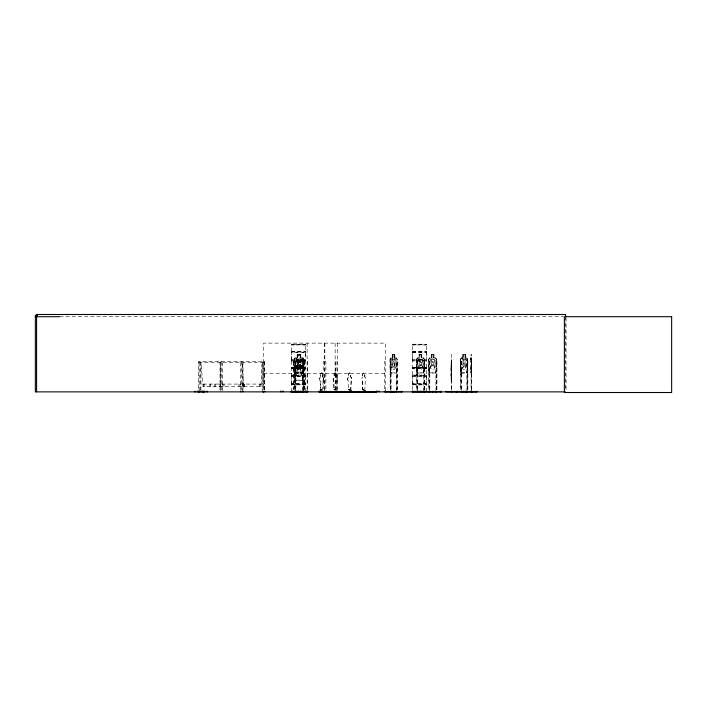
<?xml version="1.0" encoding="UTF-8"?>
<svg xmlns="http://www.w3.org/2000/svg" width="707" height="707" viewBox="0 0 707 707"><rect width="100%" height="100%" fill="white"/><g stroke="black" fill="none" stroke-linecap="round" stroke-linejoin="round"><path stroke-width="0.53" stroke-dasharray="3.54 2.65" d="M291.434 379.968L291.355 383.813M291.434 356.116L291.293 360.119L305.733 360.119L305.592 379.968M305.592 356.116L305.592 344.212L305.574 344.945M412.411 379.968L412.411 391.378M412.411 356.116L412.269 360.119L426.675 360.084M426.568 379.968L426.577 361.003L412.393 361.003L412.269 375.594L426.675 375.567M426.568 356.116L426.568 344.212M451.146 366.597L451.207 364.352M451.19 376.539L451.225 373.552L451.128 380.269L451.128 365.219M471.03 369.275L471.021 373.004L470.986 366.288L470.95 369.275M470.968 357.185L470.915 359.342L471.012 357.954M451.057 366.606L451.066 375.364L451.252 365.219L451.252 380.269M451.163 366.588L451.19 365.342M470.933 359.324L471.136 358.078M291.434 351.273L291.408 344.212L305.76 344.362L291.381 344.212L291.452 344.945M291.434 360.915L291.293 375.594L305.698 375.523M305.592 361.003L291.434 361.003M305.592 391.378L305.592 376.398M412.331 344.477L426.692 344.256L412.358 344.212L412.234 351.936L412.393 359.598L426.577 359.598L426.568 360.959M305.61 383.441L291.434 383.486L291.284 375.629M322.595 390.724L323.117 380.985A2.528 2.068 -90 0 0 322.692 377.008L322.692 374.277A1.264 1.034 -90 0 0 321.65 373.013L321.561 373.013A1.264 1.034 -90 0 0 320.527 374.277L320.527 377.008A2.528 2.068 -90 0 0 320.191 380.985L320.527 390.724L320.191 380.985A2.528 2.068 -90 0 1 320.527 377.008L320.616 374.277A1.264 1.034 -90 0 1 321.65 373.013M336.178 390.724L336.7 380.985A2.528 2.068 -90 0 0 336.267 377.008L336.267 374.277A1.264 1.034 -90 0 0 335.233 373.013L335.145 373.013A1.264 1.034 -90 0 0 334.111 374.277L334.111 377.008A2.528 2.068 -90 0 0 333.677 380.985L334.058 389.645L335.18 389.716L335.153 343.134M350.707 390.724L351.14 380.985A2.528 2.068 -90 0 0 350.796 377.008L350.796 374.277A1.264 1.034 -90 0 0 349.762 373.013L349.673 373.013A1.264 1.034 -90 0 0 348.639 374.277L348.728 377.008A2.528 2.068 -90 0 0 348.295 380.985L348.701 389.716M350.796 390.724L351.229 380.985A2.528 2.068 -90 0 0 350.707 377.008L350.707 374.277A1.264 1.034 -90 0 0 349.673 373.013M364.759 390.724L365.28 380.985A2.528 2.068 -90 0 0 364.856 377.008L364.759 374.277A1.264 1.034 -90 0 0 363.725 373.013A1.264 1.034 -90 0 0 362.691 374.277L362.779 377.008L362.691 374.277M200.938 390.768L200.938 362.656L203.059 386.596L261.007 386.596L262.129 362.656L262.129 390.768M299.026 367.675L298.858 367.702M321.296 389.23C319.078 389.601 323.753 390.043 320.324 389.062M321.376 389.796L320.651 389.557L321.508 389.195M320.89 389.424L320.545 389.416M321.358 389.751C321.111 389.08 322.145 389.831 320.483 389.575M335.277 389.495L333.898 389.062M335.145 389.38L333.996 389.477L335.074 389.751L334.482 389.725L334.879 389.23M349.461 389.796C349.806 389.38 348.144 389.451 348.896 389.186M349.011 389.23C347.985 390.149 350.46 388.664 349.011 389.725M349.099 389.539L349.709 389.495L348.772 389.566M348.798 389.592L349.726 389.495L348.427 389.062M363.045 389.76L363.725 389.23M363.725 389.769C362.019 388.859 365.166 390.07 362.753 389.274M362.912 389.716L363.654 389.751M363.645 389.442L362.718 389.345M334.19 389.716L334.844 389.76M335.065 389.442L334.296 389.495L335.021 389.239M334.331 389.716L334.694 389.38M348.56 389.566L349.391 389.239L349.55 389.804M349.055 389.424L349.47 389.283M363.725 389.38L362.735 389.654L363.61 389.239L362.488 389.062M426.568 368.055L412.243 368.206L426.736 368.206L426.621 367.72L412.384 367.72L426.613 368.091M393.622 367.693L393.622 368.02M291.417 351.441L291.417 359.598L305.61 359.598L305.61 352.634L291.417 352.634M396.229 372.881L397.007 369.275L397.007 359.324L396.229 358.078M396.291 373.004L397.104 369.275L396.388 373.004L390.812 373.004L390.087 369.293L390.087 359.289L390.83 357.954L392.518 357.954M466.708 373.004L467.601 369.293L467.601 359.271L466.779 357.954L465.179 357.954M467.601 369.293L466.806 373.004L461.229 373.004M424.5 389.707L424.447 359.289L424.368 369.293L423.484 372.881L417.422 372.881L416.45 369.293L416.45 359.271L417.466 357.954M423.546 373.004L424.368 369.275L424.28 359.342L423.484 358.078L417.422 358.078L416.626 359.324M435.662 372.881L436.449 369.275L436.449 359.342L435.662 358.078M435.724 373.004L436.626 369.293L436.626 359.289L435.698 357.954M349.444 389.354L348.834 389.557L349.285 389.416M362.947 389.628L363.292 389.345M302.402 380.269L303.374 376.557L303.347 359.342L302.472 358.078M291.311 360.119L291.408 360.756M412.261 360.155L412.411 361.003M412.261 375.629L412.393 383.441L426.577 383.441M363.778 389.504L362.647 389.575L362.355 380.985A2.528 2.068 -90 0 1 362.779 377.008M320.925 389.804L321.482 389.557M334.756 389.575L334.632 389.23M303.162 373.004L304.302 369.293L303.082 372.881L294.899 372.881L293.714 369.275M335.233 373.013A1.264 1.034 -90 0 0 334.199 374.277L334.199 377.008A2.528 2.068 -90 0 0 333.775 380.985L334.031 389.566L334.499 389.23M334.42 389.522L334.835 389.495M291.284 351.786L305.716 351.759M412.261 351.786L426.675 351.724M305.671 360.597L291.337 360.552M305.671 376.071L291.337 376.036M426.648 360.597L412.314 360.552M299.114 364.397C299.635 369.496 305.132 369.478 299.724 363.575C304.531 358.29 300.192 357.627 299.07 362.62C300.077 357.91 303.763 357.989 299.768 363.575C303.824 368.639 300.316 370.238 299.141 364.397C298.849 370.106 292.398 368.913 298.257 363.601C297.117 362.329 294.439 358.069 297.7 359.448C302.799 370.539 292.548 350.584 298.557 363.601L296.613 368.02L299.114 364.6M305.689 352.192L291.311 352.113M412.287 383.928L426.692 383.928L426.568 391.378M303.789 344.936L305.035 344.936M303.789 368.78L305.035 368.78M424.766 344.936L426.012 344.936M424.766 368.78L426.012 368.78M300.413 369.275L301.88 366.288L301.88 359.324L300.413 358.078L300.413 354.348M390.167 359.342L390.927 357.954M461.326 373.004L460.593 369.275L460.513 359.289L461.256 357.954L462.944 357.954M460.593 359.342L461.353 357.954M334.57 389.345L334.164 389.46M292.097 344.936L294.298 344.936M292.097 368.78L294.298 368.78M413.074 344.936L415.274 344.936M413.074 368.78L415.274 368.78M320.554 389.345L321.217 389.654M349.081 389.716L349.558 389.619M435.812 373.004L429.529 373.004L428.628 369.293L428.628 359.271L429.556 357.954L431.35 357.954M428.716 359.324L429.644 357.954M305.707 367.773L291.266 367.87L305.724 367.799M295.676 365.219L294.572 366.535L295.712 365.342M302.472 380.269L295.57 380.269L294.572 376.557L294.651 359.271L295.685 357.954L294.748 359.324M305.716 368.32L291.266 368.206L305.592 368.055M392.5 358.078L391.333 359.324L391.333 366.288L392.5 369.275L394.674 369.275L395.84 366.288L395.84 359.324L394.674 358.078L394.674 354.348M363.486 389.336L363.045 389.301M291.434 367.534L305.592 367.534L305.592 368.78L291.434 368.78L291.461 367.534L305.574 367.552M426.551 344.945L412.428 344.945M412.411 367.534L426.568 367.534L412.437 367.534M426.551 368.789L412.437 368.78M305.565 344.936L291.461 344.936M59.644 316.709L563.276 316.709M291.417 351.238L305.61 351.238M412.393 351.238L426.577 351.238M412.314 352.192L426.675 352.148M412.393 352.634L426.577 352.634L426.568 359.598M297.152 357.954L297.152 354.225L300.749 354.225L300.749 357.954M423.608 357.954L421.726 357.954L421.814 354.225L419.092 354.225L419.092 357.954M451.393 354.225L451.393 389.707M297.267 354.348L300.625 354.348M392.5 354.348L394.771 354.348M419.18 354.348L421.726 354.348M431.35 354.348L433.904 354.348M462.917 354.348L465.197 354.348M297.656 357.954L294.854 357.954L293.599 359.271L293.635 369.293L294.854 373.004L303.206 373.004M300.519 357.954L303.17 357.954L304.302 359.289L304.363 389.707M394.753 357.954L396.362 357.954L397.184 359.271L397.104 389.707M417.377 357.954L419.18 357.954M433.904 357.954L435.786 357.954M470.924 357.954L471.154 359.324M390.865 358.078L396.327 358.078M429.591 358.078L435.751 358.078M461.291 358.078L466.753 358.078M294.651 359.271L294.819 389.707L294.854 361.551M303.577 389.707L303.444 359.289L303.506 391.872M390.087 359.289L390.149 389.707M416.45 359.271L416.626 389.707M428.628 359.271L428.804 389.707M460.513 359.289L460.566 389.707M467.601 359.271L467.53 389.707M470.906 359.289L471.145 373.004L471.118 354.225L471.065 389.707M451.225 361.489L451.243 366.588M293.75 361.551L295.871 361.551L295.871 389.707M297.576 361.613L300.369 361.613M307.121 361.551L307.633 361.551L307.633 389.69M324.23 361.551L323.205 361.551L323.205 389.69M324.858 361.551L325.892 361.551L325.883 389.69M335.153 361.551L335.551 389.69M337.442 361.551L336.921 361.551L336.93 389.69M385.501 361.551L384.475 361.551L384.475 389.69M390.149 361.551L391.095 361.551L391.095 391.872M416.626 361.551L417.634 361.551L417.634 389.707M428.804 361.551L429.803 361.551L429.803 389.707M451.393 361.551L451.782 391.872M460.566 361.551L461.521 361.551L461.521 391.872M470.995 361.551L471.463 361.551L471.463 389.707M198.367 362.656L264.701 362.656M295.597 365.219L297.559 365.219M300.387 365.219L302.446 365.219L303.374 366.553M295.641 365.342L302.402 365.342M390.087 369.293L390.909 373.004M424.368 369.293L423.634 373.004L417.351 373.004M428.628 369.293L429.617 373.004M460.513 369.293L461.388 372.881M390.865 372.881L396.327 372.881M429.591 372.881L435.751 372.881M461.291 372.881L466.753 372.881M263.587 373.446L385.501 373.446M321.561 373.013A1.264 1.034 -90 0 1 322.595 374.277L322.692 374.277M335.145 373.013A1.264 1.034 -90 0 1 336.178 374.277L336.267 374.277M348.639 374.277L348.728 374.277A1.264 1.034 -90 0 1 349.762 373.013M291.417 375.081L305.61 375.081M412.393 375.081L426.577 375.081M412.278 375.965L426.675 376M291.417 376.486L305.61 376.486M412.393 376.486L426.577 376.486L426.648 383.813M294.572 376.557L295.712 380.145M322.595 374.277L322.692 377.008M336.178 374.277L336.267 377.008M348.728 377.008L348.639 377.008A2.528 2.068 -90 0 0 348.206 380.985M364.856 377.008L364.759 374.277M295.641 380.145L302.402 380.145L303.197 376.539L303.197 366.597L302.366 365.219M323.117 380.985L323.028 380.985A2.528 2.068 -90 0 0 322.595 377.008M336.7 380.985L336.612 380.985A2.528 2.068 -90 0 0 336.178 377.008M305.716 383.928L291.319 383.928L291.434 391.378M203.059 384.078L261.007 384.078M291.319 384.361L305.707 384.361M412.296 384.361L426.675 384.361M305.61 384.847L291.417 384.767M412.393 384.847L426.577 384.847M319.246 390.22L320.678 390.22M350.212 390.22L351.653 390.22L351.653 391.537M364.273 390.22L365.705 390.22L365.705 391.537M300.369 365.342L301.818 366.588L301.818 373.552L300.369 376.539L297.656 376.539L296.198 373.552L296.198 366.588L297.656 365.342L297.479 361.489L300.466 361.489L300.466 365.219M465.1 358.078L466.267 359.324L466.267 366.288L465.1 369.275L462.917 369.275L461.759 366.288L461.759 359.324L462.917 358.078L462.944 354.225M302.516 357.954L303.524 359.289M423.528 357.954L424.447 359.289M466.682 357.954L467.53 359.324M396.265 357.954L397.104 359.324M297.682 369.275L296.215 366.288L296.215 359.324L297.682 358.078L297.656 354.225M305.716 360.084L305.61 359.598M295.729 373.004L294.651 369.293L295.659 373.004M416.45 369.293L417.439 373.004M390.264 369.275L390.962 372.881M362.355 380.985L362.735 389.645M470.986 358.078L471.012 359.324M566.06 317.797L566.06 391.872M565.627 316.709L565.627 391.872M471.392 361.551L471.392 391.872M467.84 389.707L467.84 361.551L466.885 361.551L466.885 389.707M467.433 359.324L467.433 369.275M467.194 361.551L467.194 389.707M465.277 357.954L465.277 354.225L462.846 354.225L462.846 357.954M465.179 354.225L465.197 358.078M461.211 361.551L461.211 389.707M460.876 361.551L460.876 389.707M460.69 359.342L460.69 369.275M451.437 359.244L451.437 368.1M451.181 361.489L451.225 365.342M436.953 389.707L436.953 361.551L435.945 361.551L435.945 389.707M436.679 361.551L436.679 389.707M436.228 361.551L436.228 391.872M433.904 358.078L433.992 354.225L431.261 354.225L431.35 358.078L430.033 359.324L430.033 366.288L431.35 369.275L433.815 369.275L435.132 366.288L435.132 359.324L433.815 358.078L433.815 354.348M431.438 354.348L431.438 358.078M429.529 361.551L429.529 389.707M429.078 361.551L429.078 389.707M424.774 389.707L424.774 361.551L423.776 361.551L423.776 389.707M424.05 361.551L424.05 391.872M421.726 354.225L421.726 358.078M421.637 354.348L421.637 358.078L422.954 359.324L422.954 366.288L421.637 369.275L419.18 369.275L417.855 366.288L417.855 359.324L419.18 358.078L419.18 354.225M417.351 361.551L417.351 389.707M416.909 361.551L416.909 389.707M397.414 389.707L397.414 361.551L396.468 361.551L396.468 389.707M396.777 361.551L396.777 389.707M394.851 357.954L394.851 354.225L392.42 354.225L392.42 357.954M394.753 354.225L394.771 358.078M392.518 354.225L392.597 358.078M390.785 361.551L390.785 389.707M390.45 361.551L390.45 389.707M385.501 390.768L385.501 343.134L263.587 343.134L263.587 389.69M363.539 389.062L363.539 390.538M363.433 389.062L363.433 390.538M349.488 389.062L349.488 390.538M349.382 389.062L349.382 390.538M337.433 343.134L337.442 389.69M324.858 343.134L324.858 389.69M324.23 343.134L324.23 389.69M321.376 389.062L321.376 390.538M321.27 389.062L321.27 390.538M320.421 389.062L320.439 391.537M307.121 343.134L307.121 389.69M304.487 389.707L304.487 361.551L302.773 361.551L302.773 389.707M304.143 369.275L304.187 359.342L303.082 358.078L294.899 358.078L293.714 359.324L293.75 389.707M303.824 361.551L303.824 389.707M303.011 361.551L303.011 391.872M300.59 354.225L300.59 358.078L302.366 359.324L302.366 366.288L300.59 369.275L297.267 369.275L295.491 366.288L295.491 359.324L297.267 358.078L297.187 354.225M300.519 354.225L300.493 358.078M300.413 359.324L300.413 366.288M300.369 373.552L300.369 366.588L297.656 366.588L297.656 373.552M299.927 354.976L299.927 356.213M298.168 354.976L298.168 356.213M297.682 359.324L297.682 366.288M297.585 354.225L297.585 357.954M295.632 361.551L295.632 389.707M295.066 361.551L295.066 389.707M293.873 361.551L293.873 389.707M264.701 389.707L264.701 361.551L198.367 361.551L198.367 390.794M264.612 361.551L264.612 389.69M263.914 362.656L263.914 389.69M262.916 361.551L262.916 390.768M260.335 384.078L260.335 386.596M259.487 384.078L259.487 386.596M244.251 384.078L244.251 386.596M244.083 384.078L244.083 386.596M243.579 386.596L242.254 362.656L242.254 390.768M243.411 384.078L243.411 386.596M243.031 361.551L243.031 389.69M242.563 384.078L242.563 386.596M241.246 361.551L241.246 389.707M240.468 362.656L240.468 389.69M240.071 384.078L240.071 386.596M238.948 384.078L238.948 386.596M223.995 384.078L223.995 386.596M222.864 384.078L222.864 386.596M222.599 362.656L222.599 390.768M221.821 361.551L221.821 390.794M220.814 390.768L220.814 362.656L220.478 386.596M220.655 384.078L220.655 386.596M220.036 361.551L220.036 390.768M219.815 384.078L219.815 386.596M215.299 384.078L215.299 386.596M214.628 384.078L214.628 386.596M210.606 384.078L210.606 386.596M209.935 384.078L209.935 386.596M204.579 384.078L204.579 386.596M203.731 384.078L203.731 386.596M200.161 361.551L200.161 390.768M199.153 362.656L199.153 390.768M451.075 375.143L451.004 375.143M395.761 367.879L395.01 368.002L393.728 364.397C392.73 370.433 390.043 368.374 393.233 363.575C390.237 359.094 392.659 356.955 393.693 362.735C394.7 356.964 397.281 359.059 394.197 363.601L395.761 367.879M418.314 359.315L419.985 363.601C416.396 368.515 419.357 370.327 420.515 364.397C421.602 370.327 424.713 368.515 421.08 363.575C424.492 358.953 421.681 357.053 420.559 362.735L419.171 359.35L418.314 359.315M430.492 359.315L432.163 363.601C428.566 368.515 431.535 370.327 432.693 364.397C433.78 370.327 436.882 368.515 433.258 363.575C436.661 358.953 433.859 357.053 432.737 362.735L431.35 359.35L430.492 359.315M466.187 367.879L465.436 368.002L464.154 364.397C463.156 370.433 460.46 368.374 463.651 363.575C460.655 359.094 463.076 356.955 464.11 362.735C465.118 356.964 467.698 359.059 464.614 363.601L466.187 367.879M296.472 366.58L298.31 370.866C294.324 375.885 297.656 377.503 298.893 371.661C300.06 377.511 303.533 375.894 299.512 370.839C303.294 366.102 300.148 364.405 298.946 370L297.408 366.606L296.472 366.58M303.427 369.275L302.543 373.004L303.444 369.293M299.998 354.976L297.859 354.976L297.859 356.213L299.998 356.213L299.998 354.976M394.285 354.976L392.889 354.976L392.889 356.213L394.285 356.213L394.285 354.976M421.195 354.976L419.613 354.976L419.613 356.213L421.195 356.213L421.195 354.976M433.373 354.976L431.791 354.976L431.791 356.213L433.373 356.213L433.373 354.976M464.711 354.976L463.306 354.976L463.306 356.213L464.711 356.213L464.711 354.976M300.59 359.324L297.267 359.324L297.267 366.288L300.59 366.288L300.59 359.324M394.674 359.324L392.5 359.324L392.5 366.288L394.674 366.288L394.674 359.324M421.637 359.324L419.18 359.324L419.18 366.288L421.637 366.288L421.637 359.324M433.815 359.324L431.35 359.324L431.35 366.288L433.815 366.288L433.815 359.324M465.1 359.324L462.917 359.324L462.917 366.288L465.1 366.288L465.1 359.324M299.883 362.24L298.142 362.24L298.142 363.478L299.883 363.478L299.883 362.24"/><path stroke-width="1.06" d="M329.665 391.846L329.665 391.245M341.039 391.846L341.039 391.245M465.506 391.846L465.506 391.245M476.872 391.846L476.88 391.245L476.951 391.872L445.905 391.846L445.905 391.245M306.988 391.775L307.041 391.245M385.395 391.872L402.159 391.811M412.216 391.872L441.354 391.811M290.842 391.872L307.792 391.811M291.425 391.793L291.337 391.245L291.213 391.793M262.871 391.872L263.278 391.793M376.539 391.837L318.99 391.837L376.539 391.837L376.062 391.855M331.017 391.537L330.929 391.271M331.45 391.855L331.786 391.855M332.652 391.855L332.979 391.855M333.174 391.837L333.359 391.855M334.119 391.271L333.96 391.855M335.701 391.855L336.161 391.855L335.357 391.687M344.512 391.271L344.839 391.837M347.137 391.687L347.588 391.837L346.934 391.855M347.464 391.837L347.977 391.687M347.703 391.837L348.118 391.855M349.885 391.687L350.654 391.872M359.121 391.271L359.156 391.687M359.96 391.855L359.563 391.855M361.427 391.687L362.205 391.872L362.231 391.271M364.14 391.855L363.743 391.855M373.411 391.855L373.013 391.855M375.717 391.687L376.283 391.271M412.552 391.793L412.605 391.298M432.764 391.793L432.825 391.298M298.239 391.793L298.301 391.298M335.127 391.872L335.162 391.086M335.551 391.855L335.56 391.086M345.166 391.687L344.592 391.537M364.317 391.872L364.706 391.872M295.27 391.793L295.34 391.298L295.42 391.872M37.559 315.287L35.35 315.287L35.35 391.872L564.522 391.872M35.35 316.709L59.6 316.709M291.434 391.378L305.592 391.378M412.411 391.378L426.568 391.378M291.408 391.563L305.618 391.581M376.318 391.687L319.228 391.537M412.384 391.581L426.595 391.581M385.686 391.775L385.792 391.245M306.405 391.793L306.334 391.298M303.374 391.793L303.391 391.086M307.43 391.793L307.368 391.298L307.306 391.872M441.027 391.793L440.974 391.298M463.421 391.793L463.368 391.298M392.995 391.793L392.951 391.298L392.898 391.872M337.593 391.793L337.557 391.298M324.46 391.713L324.46 391.298M465.577 391.793L465.577 391.245M565.627 316.709L565.627 314.491L36.596 314.491L36.596 391.872M472.196 391.245L472.196 391.872M471.454 391.086L471.454 391.872M471.401 391.086L471.401 391.872M471.056 391.086L471.003 391.872M467.124 391.086L467.124 391.872M466.814 391.086L466.814 391.872M465.082 391.245L465.082 391.872M463.315 391.245L463.315 391.872M461.591 391.086L461.591 391.872M461.282 391.086L461.282 391.872M457.27 391.245L457.27 391.872M456.209 391.245L456.209 391.872M451.782 391.086L451.782 391.872M451.393 391.086L451.393 391.872M440.921 391.245L440.921 391.872M436.148 391.086L436.148 391.872M435.865 391.086L435.865 391.872M432.878 391.245L432.878 391.872M429.891 391.086L429.891 391.872M429.609 391.086L429.609 391.872M428.742 391.245L428.742 391.872M424.836 391.245L424.836 391.872M423.97 391.086L423.97 391.872M423.687 391.086L423.687 391.872M420.7 391.245L420.7 391.872M417.713 391.086L417.713 391.872M417.439 391.086L417.439 391.872M412.658 391.245L412.658 391.872M401.77 391.245L401.77 391.872M396.698 391.086L396.698 391.872M396.388 391.086L396.388 391.872M394.665 391.245L394.665 391.872M391.165 391.086L391.165 391.872M390.865 391.086L390.865 391.872M385.651 391.245L385.58 391.872M384.361 391.086L384.352 391.872M379.067 390.927L379.067 391.872M376.858 390.927L376.858 391.872M337.478 391.245L337.513 391.872M336.868 391.086L336.868 391.872M326.007 391.086L326.007 391.872M324.778 391.245L324.778 391.872M324.707 391.245L324.707 391.872M324.38 391.245L324.31 391.872M323.081 391.086L323.081 391.872M307.695 391.086L307.686 391.872M307.077 391.245L307.077 391.872M306.255 391.245L306.255 391.872M303.276 391.086L303.276 391.872M302.923 391.086L302.817 391.872M302.676 391.086L302.676 391.872M300.281 391.245L300.281 391.872M298.363 391.245L298.363 391.872M295.968 391.086L295.968 391.872M295.72 391.086L295.72 391.872M294.846 391.086L294.96 391.872M291.982 391.245L291.982 391.872M282.994 390.927L282.994 391.872M280.785 390.927L280.785 391.872M264.736 391.086L264.736 391.872M242.881 390.927L242.881 391.872M240.672 390.927L240.672 391.872M207.407 391.245L207.407 391.872M206.762 391.245L206.762 391.872M204.721 391.245L204.721 391.872M204.102 391.245L204.102 391.872M204.076 391.245L203.978 391.872M203.342 391.245L203.236 391.872M203.201 391.245L203.201 391.872M202.591 391.245L202.591 391.872M202.193 391.245L202.193 391.872M201.548 391.245L201.548 391.872M200.505 391.245L200.505 391.872M199.851 391.245L199.851 391.872M199.498 391.245L199.498 391.872M198.861 391.245L198.888 391.872M198.755 391.245L198.755 391.872M198.119 391.245L198.119 391.872L197.987 391.245M197.377 391.245L197.377 391.872M195.282 391.245L195.282 391.872M194.637 391.245L194.637 391.872M321.738 391.537L322.595 391.837L321.738 391.537M373.782 391.537L373.782 391.537M671.65 316.709L564.38 316.709L564.38 392.509L671.65 392.509L671.65 316.709M263.508 391.872L263.508 391.245L263.437 391.872"/></g></svg>
